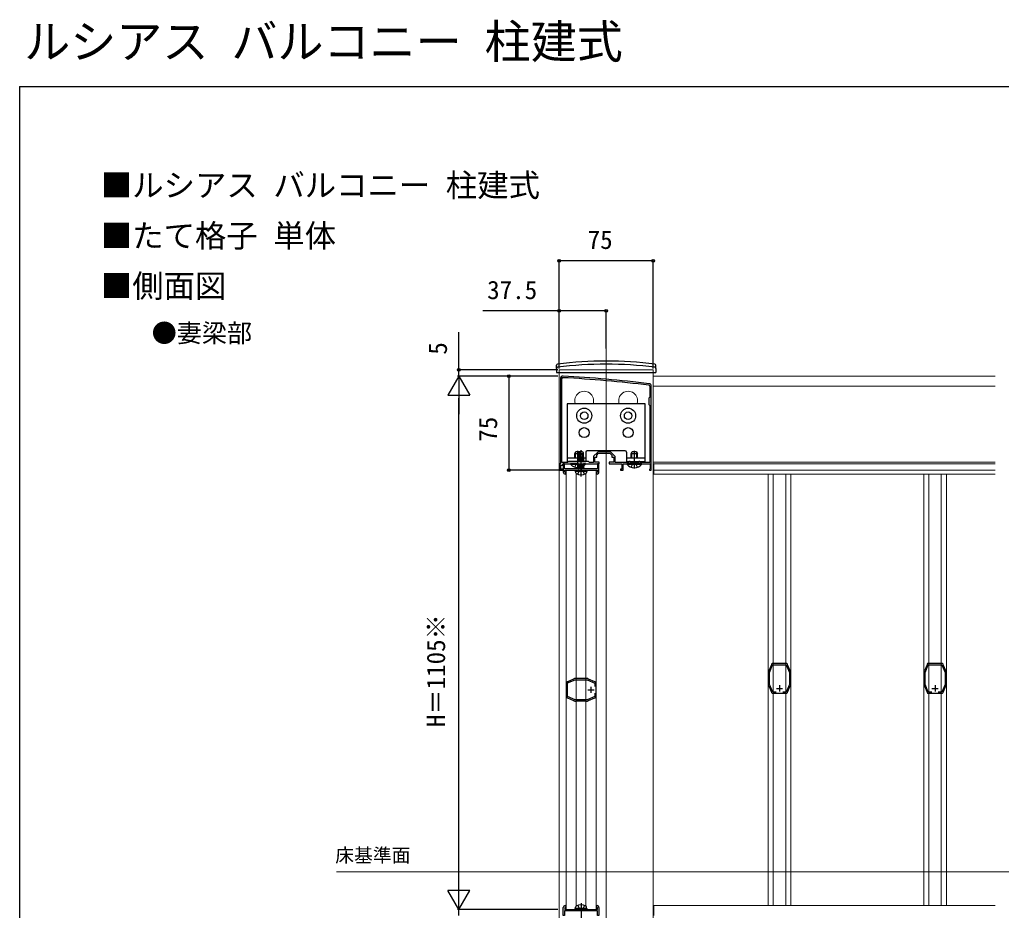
# Model space of a CAD drawing. Units: millimetres, scale not verified. Extents: x -875 to 875, y -1305 to 1298.
# Drawn here: x -875 to -92, y 588 to 1298 of the extents above; entities that cross this region are included whole.
import ezdxf
from ezdxf.enums import TextEntityAlignment as Align

# ---------------------------------------------------------------- set-up
doc = ezdxf.new("R2010")
doc.units = ezdxf.units.MM
doc.header["$LTSCALE"] = 8
for name, color, linetype in [('0-1_USER1', 3, 'Continuous'), ('0-2_YKK_11', 7, 'Continuous'), ('0-3_YKK_11E', 7, 'Continuous'), ('0-5_YKK_13', 4, 'Continuous'), ('0-6_YKK_D', 6, 'Continuous'), ('0-7_YKK_ZWAK', 7, 'Continuous')]:
    doc.layers.add(name, color=color, linetype=linetype)
doc.layers.add('0-4_YKK_12', color=2, linetype='Continuous', lineweight=18)
doc.styles.add('ＭＳ ゴシック', font='')
doc.styles.get('ＭＳ ゴシック').set_extended_font_data('MS Gothic')

msp = doc.modelspace()

# ---------------------------------------------------------------- linework, layer by layer
at = {"layer": '0-2_YKK_11'}
for p, q in [((-442.8, 945.2), (-442.8, 1012)), ((-414.436, 953.261), (-417.261, 950.436)), ((-404.624, 953.7), (-413.376, 953.7)), ((-400.739, 950.436), (-403.564, 953.261))]:
    msp.add_line(p, q, dxfattribs=at)
for points in [[(-444, 1012), (-444, 944.5), (-444.5, 944), (-444.5, 939), (-442, 939), (-442, 940), (-443.5, 940), (-443.5, 943), (-442, 943), (-442, 944), (-435.458, 944), (-435.275, 944.12), (-434.725, 944.12), (-434.542, 944), (-430.458, 944), (-430.275, 944.12), (-429.725, 944.12), (-429.542, 944), (-424.458, 944), (-424.275, 944.12), (-423.725, 944.12), (-423.542, 944), (-413, 944), (-413, 945.5), (-416.5, 945.5), (-416.5, 949.5), (-415, 949.5), (-415, 951), (-413.5, 952.5), (-409.458, 952.5), (-409.275, 952.62), (-408.725, 952.62), (-408.542, 952.5), (-404.5, 952.5), (-403, 951), (-403, 949.5), (-401.5, 949.5), (-401.5, 945.5), (-405, 945.5), (-405, 944)], [(-405, 944), (-395, 944), (-395, 940), (-396, 940), (-396, 939), (-394, 939), (-394, 944), (-385.458, 944), (-385.275, 944.12), (-384.725, 944.12), (-384.542, 944), (-372.5, 944), (-372.5, 940.292), (-372.75, 939.996), (-373, 939.7), (-373, 939), (-371.5, 939), (-371.5, 1006)], [(-372.7, 1006), (-372.7, 997.3), (-373.5, 996.5), (-373.5, 991.5), (-372.7, 990.7), (-372.7, 945.2), (-380.6, 945.2), (-380.6, 946), (-381.5, 946), (-381.5, 945.2), (-388.5, 945.2), (-388.5, 946), (-389.4, 946), (-389.4, 945.2), (-400.3, 945.2), (-400.3, 949.376)], [(-417.7, 949.376), (-417.7, 945.2), (-420.7, 945.2), (-421.5, 946), (-437.5, 946), (-438.3, 945.2), (-442.8, 945.2)], [(-413.3, 937.5), (-413.3, 944), (-414.3, 944), (-414.3, 940.2), (-418.98, 940.2), (-419.24, 940.05), (-419.76, 940.05), (-420.02, 940.2), (-426.98, 940.2), (-427.24, 940.05), (-427.5, 939.9), (-427.76, 940.05), (-428.02, 940.2), (-434.98, 940.2), (-435.24, 940.05), (-435.76, 940.05), (-436.02, 940.2), (-440.7, 940.2), (-440.7, 944), (-441.7, 944), (-441.7, 937.5)], [(-440.5, 939), (-427.5, 939), (-414.5, 939), (-414.5, 937.5), (-415.3, 937.5), (-415.3, 936.5), (-414.8, 936)], [(-440.2, 936), (-439.7, 936.5), (-439.7, 937.5), (-440.5, 937.5), (-440.5, 939)], [(-413.3, 590.5), (-413.3, 584), (-414.3, 584), (-414.3, 587.8), (-418.98, 587.8), (-419.24, 587.95), (-419.76, 587.95), (-420.02, 587.8), (-426.98, 587.8), (-427.24, 587.95), (-427.5, 588.1), (-427.76, 587.95), (-428.02, 587.8), (-434.98, 587.8), (-435.24, 587.95), (-435.76, 587.95), (-436.02, 587.8), (-440.7, 587.8), (-440.7, 584), (-441.7, 584), (-441.7, 590.5)], [(-440.5, 589), (-427.5, 589), (-414.5, 589), (-414.5, 590.5), (-415.3, 590.5), (-415.3, 591.5), (-414.8, 592)], [(-440.2, 592), (-439.7, 591.5), (-439.7, 590.5), (-440.5, 590.5), (-440.5, 589)]]:
    msp.add_lwpolyline(points, dxfattribs=at)
for centre, radius, start, end in [((-442, 1012), 2, 86.9684, 180.00001), ((-442, 1012), 0.8, 86.96839, 180.00001), ((-494.781, 15.401), 998.796, 83.01993, 86.96841), ((-494.781, 15.401), 999.996, 83.01993, 86.96841), ((-373.5, 1006), 0.8, 0.00001, 83.01993), ((-373.5, 1006), 2, 0.00001, 83.01993), ((-416.2, 949.376), 1.5, 134.99999, 179.99998), ((-413.376, 952.2), 1.5, 90.00002, 135.00001), ((-404.624, 952.2), 1.5, 44.99999, 89.99998), ((-401.8, 949.376), 1.5, 0.00002, 45.00001), ((-440.2, 937.5), 1.5, 180.00001, 269.99999), ((-414.8, 937.5), 1.5, 270.00001, 359.99999), ((-440.2, 590.5), 1.5, 90.00001, 179.99999), ((-414.8, 590.5), 1.5, 0.00001, 89.99999)]:
    msp.add_arc(centre, radius, start, end, dxfattribs=at)
at = {"layer": '0-3_YKK_11E'}
for p, q in [((-269.35, 767.6), (-269.35, 762.6)), ((-145.35, 767.6), (-145.35, 762.6)), ((-421.993, 764), (-416.993, 764)), ((-419.493, 761.5), (-419.493, 766.5)), ((-271.85, 765.1), (-266.85, 765.1)), ((-147.85, 765.1), (-142.85, 765.1))]:
    msp.add_line(p, q, dxfattribs=at)
for points in [[(-275.737, 784.317), (-275.753, 784.162), (-275.759, 784.025), (-277.838, 779.081), (-277.935, 778.979), (-278.033, 778.876), (-278.233, 778.399)], [(-271.94, 762.1), (-274.752, 762.1), (-277.35, 768.282), (-277.35, 777.918), (-274.794, 784), (-263.906, 784), (-261.35, 777.919), (-261.35, 768.282), (-263.948, 762.1), (-266.76, 762.1)], [(-264.407, 785), (-274.293, 785), (-274.421, 785.047), (-274.57, 785.092)], [(-264.13, 785.092), (-264.278, 785.047), (-264.407, 785)], [(-260.467, 778.399), (-260.667, 778.876), (-260.765, 778.979), (-260.862, 779.081), (-262.941, 784.025), (-262.947, 784.162), (-262.962, 784.317)], [(-151.737, 784.317), (-151.753, 784.162), (-151.759, 784.025), (-153.838, 779.081), (-153.935, 778.979), (-154.033, 778.876), (-154.233, 778.399)], [(-147.94, 762.1), (-150.752, 762.1), (-153.35, 768.282), (-153.35, 777.918), (-150.794, 784), (-139.906, 784), (-137.35, 777.919), (-137.35, 768.282), (-139.948, 762.1), (-142.76, 762.1)], [(-140.407, 785), (-150.293, 785), (-150.421, 785.047), (-150.57, 785.092)], [(-140.13, 785.092), (-140.278, 785.047), (-140.407, 785)], [(-136.467, 778.399), (-136.667, 778.876), (-136.765, 778.979), (-136.862, 779.081), (-138.941, 784.025), (-138.947, 784.162), (-138.962, 784.317)], [(-278.35, 777.818), (-278.35, 777.3), (-278.3, 777.168), (-278.25, 777.035), (-278.25, 769.165), (-278.3, 769.032), (-278.35, 768.9), (-278.35, 768.382)], [(-260.35, 768.382), (-260.35, 768.9), (-260.4, 769.032), (-260.45, 769.165), (-260.45, 777.035), (-260.4, 777.168), (-260.35, 777.3), (-260.35, 777.818)], [(-154.35, 777.818), (-154.35, 777.3), (-154.3, 777.168), (-154.25, 777.035), (-154.25, 769.165), (-154.3, 769.032), (-154.35, 768.9), (-154.35, 768.382)], [(-136.35, 768.382), (-136.35, 768.9), (-136.4, 769.032), (-136.45, 769.165), (-136.45, 777.035), (-136.4, 777.168), (-136.35, 777.3), (-136.35, 777.818)], [(-439.486, 769.22), (-439.44, 769.071), (-439.394, 768.943)], [(-439.394, 768.943), (-439.394, 759.057), (-439.44, 758.929), (-439.486, 758.78)], [(-432.793, 772.883), (-433.27, 772.683), (-433.372, 772.585), (-433.475, 772.488), (-438.418, 770.409), (-438.555, 770.403), (-438.711, 770.387)], [(-416.494, 761.41), (-416.493, 758.598), (-422.676, 756), (-432.312, 756), (-438.394, 758.556), (-438.394, 769.444), (-432.312, 772), (-422.675, 772), (-416.494, 769.402), (-416.494, 766.59)], [(-422.776, 773), (-423.294, 773), (-423.426, 772.95), (-423.558, 772.9), (-431.429, 772.9), (-431.561, 772.95), (-431.694, 773), (-432.212, 773)], [(-416.277, 770.388), (-416.432, 770.403), (-416.569, 770.409), (-421.512, 772.488), (-421.615, 772.585), (-421.718, 772.683), (-422.195, 772.883)], [(-415.501, 758.78), (-415.547, 758.929), (-415.594, 759.057), (-415.594, 768.943), (-415.547, 769.071), (-415.501, 769.22)], [(-278.233, 767.801), (-278.033, 767.324), (-277.935, 767.221), (-277.838, 767.119), (-275.759, 762.175), (-275.753, 762.038), (-275.738, 761.883)], [(-262.962, 761.883), (-262.947, 762.038), (-262.941, 762.175), (-260.862, 767.119), (-260.765, 767.221), (-260.667, 767.324), (-260.467, 767.801)], [(-154.233, 767.801), (-154.033, 767.324), (-153.935, 767.221), (-153.838, 767.119), (-151.759, 762.175), (-151.753, 762.038), (-151.738, 761.883)], [(-138.962, 761.883), (-138.947, 762.038), (-138.941, 762.175), (-136.862, 767.119), (-136.765, 767.221), (-136.667, 767.324), (-136.467, 767.801)], [(-274.57, 761.107), (-274.421, 761.153), (-274.293, 761.2), (-264.407, 761.2), (-264.279, 761.153), (-264.13, 761.107)], [(-150.57, 761.107), (-150.421, 761.153), (-150.293, 761.2), (-140.407, 761.2), (-140.279, 761.153), (-140.13, 761.107)], [(-438.711, 757.612), (-438.555, 757.597), (-438.418, 757.591), (-433.475, 755.512), (-433.372, 755.415), (-433.27, 755.317), (-432.793, 755.117)], [(-432.212, 755), (-431.694, 755), (-431.561, 755.05), (-431.429, 755.1), (-423.558, 755.1), (-423.426, 755.05), (-423.294, 755), (-422.776, 755)], [(-422.195, 755.117), (-421.718, 755.317), (-421.615, 755.415), (-421.513, 755.512), (-416.569, 757.591), (-416.432, 757.597), (-416.277, 757.612)]]:
    msp.add_lwpolyline(points, dxfattribs=at)
for centre, start, end in [((-274.42, 783.6), 95.73921, 151.44435), ((-264.28, 783.6), 28.55562, 84.26075), ((-150.42, 783.6), 95.73921, 151.44435), ((-140.28, 783.6), 28.55562, 84.26075), ((-276.85, 777.818), 157.21229, 180.00002), ((-261.85, 777.818), 359.99994, 22.78745), ((-152.85, 777.818), 157.21229, 180.00002), ((-137.85, 777.818), 359.99994, 22.78745), ((-437.994, 769.07), 118.55562, 174.26075), ((-432.212, 771.5), 89.99994, 112.78745), ((-422.776, 771.5), 67.21227, 90), ((-416.994, 769.07), 5.73917, 61.44408), ((-276.85, 768.382), 179.99992, 202.78766), ((-261.85, 768.382), 337.21227, 0), ((-152.85, 768.382), 179.99992, 202.78766), ((-137.85, 768.382), 337.21227, 0), ((-274.42, 762.6), 208.55653, 264.26086), ((-264.28, 762.6), 275.73917, 331.44408), ((-150.42, 762.6), 208.55653, 264.26086), ((-140.28, 762.6), 275.73917, 331.44408), ((-437.994, 758.93), 185.73921, 241.44435), ((-432.212, 756.5), 247.21229, 270.00002), ((-422.776, 756.5), 269.99992, 292.78766), ((-416.994, 758.93), 298.55653, 354.26086)]:
    msp.add_arc(centre, 1.5, start, end, dxfattribs=at)
at = {"layer": '0-4_YKK_12'}
for p, q in [((-407.5, 1036), (-407.5, 10)), ((-445, 1019), (-445, 1017)), ((-445, 1019), (-370, 1019)), ((-370, 1019), (-370, 1017)), ((-445, 1017), (-445, 239)), ((-370, 1017), (-370, 565.477)), ((-370, 939), (-370, 1014)), ((-97.5, 1014), (-370, 1014)), ((-97.5, 1006), (-370, 1006)), ((-439.5, 589), (-439.5, 939)), ((-439.5, 939), (-415.5, 939)), ((-415.5, 589), (-415.5, 939)), ((-97.5, 945.5), (-370, 945.5)), ((-97.5, 944), (-370, 944)), ((-97.5, 939), (-370, 939)), ((-97.5, 944), (-369.5, 944)), ((-431.535, 591.367), (-431.535, 936.633)), ((-423.665, 591.5), (-423.665, 936.5)), ((-97.5, 936), (-369.5, 936)), ((-278.35, 936), (-278.35, 592)), ((-274.293, 936), (-274.293, 592)), ((-264.407, 936), (-264.407, 592)), ((-260.35, 936), (-260.35, 592)), ((-154.35, 936), (-154.35, 592)), ((-150.293, 936), (-150.293, 592)), ((-140.407, 936), (-140.407, 592)), ((-136.35, 936), (-136.35, 592)), ((192.5, 619), (-622.349, 619)), ((-439.5, 589), (-415.5, 589)), ((-97.5, 592), (-369.5, 592)), ((-369.5, 584), (-369.5, 592))]:
    msp.add_line(p, q, dxfattribs=at)
msp.add_lwpolyline([(-369.5, 944), (-369.5, 939), (-369.5, 936)], dxfattribs=at)
for centre in [(-425, 994.5), (-390, 994.5)]:
    msp.add_arc(centre, 7.5, 340.52879, 199.47121, dxfattribs=at)
at = {"layer": '0-5_YKK_13'}
for p, q in [((-447.2, 1020), (-447.153, 1022.667)), ((-447.2, 1020), (-447.148, 1017)), ((-367.8, 1020), (-367.852, 1017)), ((-367.8, 1020), (-367.847, 1022.667)), ((-447.148, 1017), (-367.852, 1017)), ((-427.5, 934.056), (-427.5, 955.129)), ((-438.5, 948.9), (-429.854, 948.9)), ((-432.5, 952.3), (-431.7, 954)), ((-432.5, 948.9), (-432.5, 952.3)), ((-432.5, 952.3), (-429.501, 952.3)), ((-432.067, 948.9), (-432.067, 953.22)), ((-431.7, 954), (-428.3, 954)), ((-430, 940.5), (-430, 954.5)), ((-429.972, 947.298), (-425.028, 948.122)), ((-425.028, 948.004), (-429.972, 947.18)), ((-429.972, 947.18), (-429.972, 947.298)), ((-429.972, 947.18), (-429.324, 946.807)), ((-429.854, 949.014), (-429.148, 949.151)), ((-429.854, 948.76), (-429.854, 949.014)), ((-429.854, 948.76), (-429.148, 948.877)), ((-429.854, 948.76), (-429.324, 948.455)), ((-429.501, 953.071), (-427.677, 954.302)), ((-429.501, 949.218), (-429.501, 953.071)), ((-429.501, 953.071), (-429.148, 952.883)), ((-429.501, 949.711), (-429.148, 949.711)), ((-429.324, 948.455), (-429.144, 948.495)), ((-429.324, 947.672), (-429.324, 948.455)), ((-429.324, 946.807), (-425.676, 947.631)), ((-429.081, 947.699), (-427.677, 953.876)), ((-428.571, 947.82), (-427.5, 952.529)), ((-428.565, 947.843), (-425.676, 948.496)), ((-428.378, 948.668), (-425.676, 949.279)), ((-428.3, 954), (-428.258, 953.91)), ((-428.298, 949.017), (-425.264, 949.516)), ((-428.227, 949.33), (-426.266, 949.711)), ((-428.141, 949.711), (-425.499, 949.711)), ((-427.323, 954.302), (-427.677, 954.302)), ((-427.677, 953.876), (-427.677, 954.302)), ((-427.5, 952.529), (-427.5, 954.302)), ((-427.5, 952.529), (-427.323, 954.302)), ((-425.499, 953.071), (-427.323, 954.302)), ((-426.676, 952.065), (-425.499, 953.071)), ((-425.264, 949.516), (-425.676, 949.279)), ((-425.676, 948.496), (-425.676, 949.279)), ((-425.676, 948.9), (-423.75, 948.9)), ((-425.028, 948.122), (-425.676, 948.496)), ((-425.028, 948.004), (-425.676, 947.631)), ((-425.676, 946.848), (-425.676, 947.631)), ((-425.028, 946.474), (-425.676, 946.848)), ((-425.499, 949.628), (-425.499, 953.071)), ((-425.499, 949.628), (-425.264, 949.516)), ((-425.028, 948.004), (-425.028, 948.122)), ((-423.75, 953.5), (-423.75, 946)), ((-392.25, 954.5), (-422.75, 954.5)), ((-391.25, 948.9), (-376.5, 948.9)), ((-387.5, 952.3), (-386.7, 954)), ((-387.5, 948.9), (-387.5, 952.3)), ((-387.5, 952.3), (-382.5, 952.3)), ((-387.067, 948.9), (-387.067, 953.22)), ((-386.7, 954), (-383.3, 954)), ((-385, 940.5), (-385, 954.5)), ((-383.3, 954), (-382.5, 952.3)), ((-382.933, 948.9), (-382.933, 953.22)), ((-382.5, 948.9), (-382.5, 952.3)), ((-429.972, 944), (-435.9, 944)), ((-435.9, 943.752), (-435.9, 944)), ((-435.9, 943.752), (-429.742, 943.752)), ((-432.5, 941.417), (-431.145, 944.135)), ((-432.104, 938.411), (-432.001, 939)), ((-432.001, 939), (-422.999, 939)), ((-430, 944.744), (-431.145, 944.135)), ((-429.972, 944.002), (-429.734, 944.14)), ((-429.972, 944.002), (-429.676, 944.052)), ((-429.972, 943.885), (-429.972, 944.002)), ((-429.28, 944), (-429.972, 943.885)), ((-429.972, 943.885), (-429.324, 943.511)), ((-429.972, 942.355), (-425.028, 943.179)), ((-425.028, 943.061), (-429.972, 942.237)), ((-429.972, 942.237), (-429.972, 942.355)), ((-429.972, 942.237), (-429.324, 941.863)), ((-429.972, 940.707), (-425.028, 941.531)), ((-425.028, 941.413), (-429.972, 940.589)), ((-429.972, 940.707), (-429.324, 941.08)), ((-429.972, 940.589), (-429.972, 940.707)), ((-429.972, 940.589), (-429.324, 940.215)), ((-429.324, 946.024), (-429.324, 946.807)), ((-429.324, 943.511), (-427.159, 944)), ((-429.324, 942.728), (-429.324, 943.511)), ((-429.324, 941.863), (-425.676, 942.687)), ((-429.324, 941.08), (-425.676, 941.904)), ((-429.324, 941.08), (-429.324, 941.863)), ((-429.324, 940.215), (-425.676, 941.039)), ((-429.324, 940.2), (-429.324, 940.215)), ((-427.874, 946), (-425.028, 946.474)), ((-425.028, 946.357), (-427.167, 946)), ((-425.676, 940.257), (-425.863, 940.2)), ((-425.028, 946.357), (-425.676, 945.983)), ((-425.676, 943.552), (-425.676, 944)), ((-424.1, 944), (-425.676, 944)), ((-425.676, 943.752), (-424.1, 943.752)), ((-425.028, 943.179), (-425.676, 943.552)), ((-425.028, 943.061), (-425.676, 942.687)), ((-425.676, 941.904), (-425.676, 942.687)), ((-425.028, 941.531), (-425.676, 941.904)), ((-425.028, 941.413), (-425.676, 941.039)), ((-425.676, 940.257), (-425.676, 941.039)), ((-425.578, 940.2), (-425.676, 940.257)), ((-425.028, 946.357), (-425.028, 946.474)), ((-425.028, 943.061), (-425.028, 943.179)), ((-425.028, 941.413), (-425.028, 941.531)), ((-424.1, 943.752), (-424.1, 944)), ((-422.896, 938.411), (-422.999, 939)), ((-379.1, 944), (-390.9, 944)), ((-390.9, 943.752), (-390.9, 944)), ((-390.9, 943.752), (-379.1, 943.752)), ((-387.5, 945.2), (-387.5, 946)), ((-387.5, 941.417), (-386.145, 944.135)), ((-387.067, 945.2), (-387.067, 946)), ((-385, 944.744), (-386.145, 944.135)), ((-385, 944.744), (-383.855, 944.135)), ((-382.5, 941.417), (-383.855, 944.135)), ((-382.933, 945.2), (-382.933, 946)), ((-382.5, 945.2), (-382.5, 946)), ((-379.1, 943.752), (-379.1, 944)), ((-432.104, 938.411), (-431.902, 937.264)), ((-432.104, 938.411), (-422.896, 938.411)), ((-422.896, 938.411), (-423.098, 937.264)), ((-432.104, 589.589), (-431.902, 590.736)), ((-422.896, 589.589), (-432.104, 589.589)), ((-432.104, 589.589), (-432.001, 589)), ((-422.999, 589), (-432.001, 589)), ((-427.5, 593.944), (-427.5, 572.871)), ((-422.896, 589.589), (-423.098, 590.736)), ((-422.896, 589.589), (-422.999, 589))]:
    msp.add_line(p, q, dxfattribs=at)
for points in [[(-376.5, 946), (-376.5, 992), (-438.5, 992), (-438.5, 946), (-423.75, 946)], [(-429.972, 947.298), (-429.324, 947.672), (-429.099, 947.723)], [(-429.854, 949.014), (-429.324, 949.32), (-429.148, 949.36)], [(-429.366, 946), (-429.324, 946.024), (-425.676, 946.848)], [(-429.148, 947.885), (-429.148, 952.883), (-427.677, 953.876)], [(-427.5, 952.655), (-426.676, 952.065), (-426.441, 949.711)], [(-391.25, 953.5), (-391.25, 946), (-376.5, 946)], [(-430.207, 935.964), (-428.848, 938.691), (-427.5, 939.407)], [(-429.972, 942.355), (-429.324, 942.728), (-425.676, 943.552)], [(-424.793, 935.964), (-426.152, 938.691), (-427.5, 939.407)], [(-430.207, 592.036), (-428.848, 589.309), (-427.5, 588.593)], [(-424.793, 592.036), (-426.152, 589.309), (-427.5, 588.593)]]:
    msp.add_lwpolyline(points, dxfattribs=at)
for centre, radius in [((-425, 982.5), 6), ((-390, 982.5), 6), ((-425, 982.5), 3), ((-390, 982.5), 3), ((-425, 969), 4), ((-390, 969), 4)]:
    msp.add_circle(centre, radius, dxfattribs=at)
for centre, radius, start, end in [((-407.5, 706), 320, 83.0403, 96.9597), ((-446.197, 1020.153), 1, 97.02227, 179), ((-446.154, 1022.649), 1, 96.9597, 179), ((-407.5, 706), 317.528, 82.97773, 97.02227), ((-368.846, 1022.649), 1, 1, 83.0403), ((-368.803, 1020.153), 1, 1, 82.97773), ((-428.856, 947.885), 0.292, 180, 347.19096), ((-422.75, 953.5), 1, 90, 180), ((-392.25, 953.5), 1, 0, 90), ((-430, 948.7), 7.7, 219.98312, 274.26907), ((-430, 948.7), 7.7, 304.16749, 320.01688), ((-385, 948.7), 7.7, 219.98312, 320.01688), ((-430.859, 937.448), 1.059, 190, 239.36409), ((-427.5, 943.12), 7.651, 239.36409, 300.63591), ((-424.141, 937.448), 1.059, 300.63591, 350), ((-430.859, 590.552), 1.059, 120.63591, 170), ((-427.5, 584.88), 7.651, 59.36409, 120.63591), ((-429.56, 588.765), 0.235, 89.55343, 90), ((-425.44, 588.765), 0.235, 90, 90.37554), ((-424.141, 590.552), 1.059, 10, 59.36409)]:
    msp.add_arc(centre, radius, start, end, dxfattribs=at)
at = {"layer": '0-6_YKK_D'}
for p, q in [((-445, 1020), (-445, 1107)), ((-370, 1106), (-445, 1106)), ((-370, 1020), (-370, 1107)), ((-445, 1020), (-445, 1067)), ((-407.5, 1036), (-407.5, 1067)), ((-525, 1019), (-525, 1049.191)), ((-446, 1019), (-526, 1019)), ((-525, 1013.997), (-525, 1019)), ((-525, 1013.997), (-533.75, 998.842)), ((-446, 1013.997), (-526, 1013.997)), ((-446, 1013.997), (-526, 1013.997)), ((-525, 1013.997), (-525, 1009.697)), ((-525, 1013.997), (-516.25, 998.842)), ((-525, 1013.997), (-525, 983.686)), ((-446, 1013.997), (-486, 1013.997)), ((-485, 1013.997), (-485, 939)), ((-533.75, 998.842), (-516.25, 998.842)), ((-525, 606.5), (-525, 996.497)), ((-445.2, 939), (-486, 939)), ((-525, 589), (-525, 619.311)), ((-525, 589), (-533.75, 604.155)), ((-516.25, 604.155), (-533.75, 604.155)), ((-525, 589), (-516.25, 604.155)), ((-446, 589), (-526, 589)), ((-446, 589), (-526, 589)), ((-525, 589), (-525, 593.3)), ((-525, 584), (-525, 589)), ((-525, 584), (-525, 589))]:
    msp.add_line(p, q, dxfattribs=at)
msp.add_lwpolyline([(-407.5, 1066), (-445, 1066), (-505.891, 1066)], dxfattribs=at)
for centre in [(-445, 1106), (-370, 1106), (-445, 1066), (-407.5, 1066), (-525, 1019), (-485, 1013.997), (-485, 939)]:
    msp.add_circle(centre, 1.075, dxfattribs=at)
at = {"layer": '0-7_YKK_ZWAK'}
for q in [(-875, -1305), (875, 1245)]:
    msp.add_line((-875, 1245), q, dxfattribs=at)

# ---------------------------------------------------------------- texts
at = {"layer": '0-1_USER1', "style": 'ＭＳ ゴシック'}
for s, height, p in [('ルシアス バルコニー 柱建式', 26.91, (-871.336, 1259.213)), ('■ルシアス バルコニー 柱建式', 18.33, (-810.256, 1151.551)), ('■たて格子 単体', 18.33, (-810.256, 1111.267)), ('■側面図', 18.33, (-810.256, 1071.267)), ('●妻梁部', 14.66, (-769.727, 1036.614)), ('床基準面', 11, (-623.449, 623.273))]:
    msp.add_text(s, height=height, dxfattribs=at).set_placement(p, align=Align.BOTTOM_LEFT)
at = {"layer": '0-6_YKK_D', "style": 'ＭＳ ゴシック'}
for s, p in [('75', (-422.273, 1111)), ('37.5', (-502.368, 1071))]:
    msp.add_text(s, height=14.66, dxfattribs=at).set_placement(p, align=Align.BOTTOM_LEFT)
for s, p in [('5', (-530, 1031.123)), ('75', (-490, 961.726)), ('H＝1105※', (-531.477, 734.34))]:
    msp.add_text(s, height=14.66, rotation=90, dxfattribs=at).set_placement(p, align=Align.BOTTOM_LEFT)

doc.saveas('drawing.dxf')
